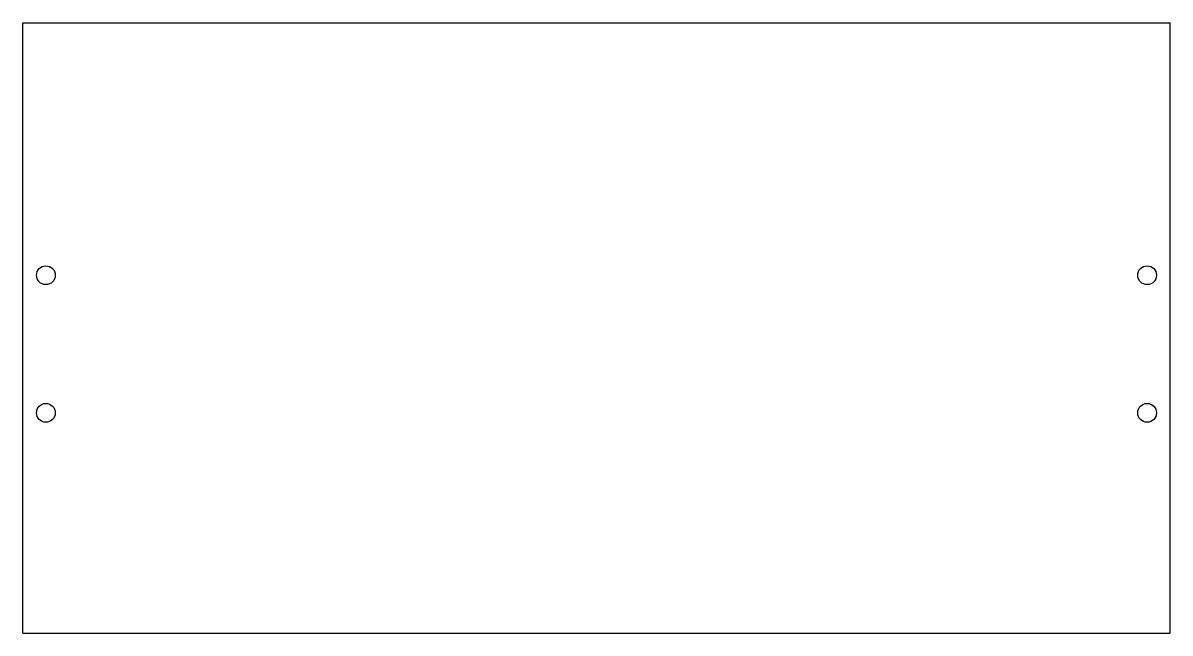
# Model space of a CAD drawing. Extents: x -125 to 125, y -63 to 70.
import ezdxf

# ---------------------------------------------------------------- set-up
doc = ezdxf.new("R2010")
doc.units = 0
doc.layers.add('VISIBLE', color=7, linetype='CONTINUOUS')

msp = doc.modelspace()

# ---------------------------------------------------------------- linework, layer by layer
at = {"layer": 'VISIBLE'}
for p, q in [((-125, 70), (125, 70)), ((125, -63), (125, 70)), ((-125, -63), (-125, 70)), ((-125, -63), (125, -63))]:
    msp.add_line(p, q, dxfattribs=at)
for centre in [(-120, 15), (120, 15), (-120, -15), (120, -15)]:
    msp.add_circle(centre, 2.05, dxfattribs=at)

doc.saveas('drawing.dxf')
